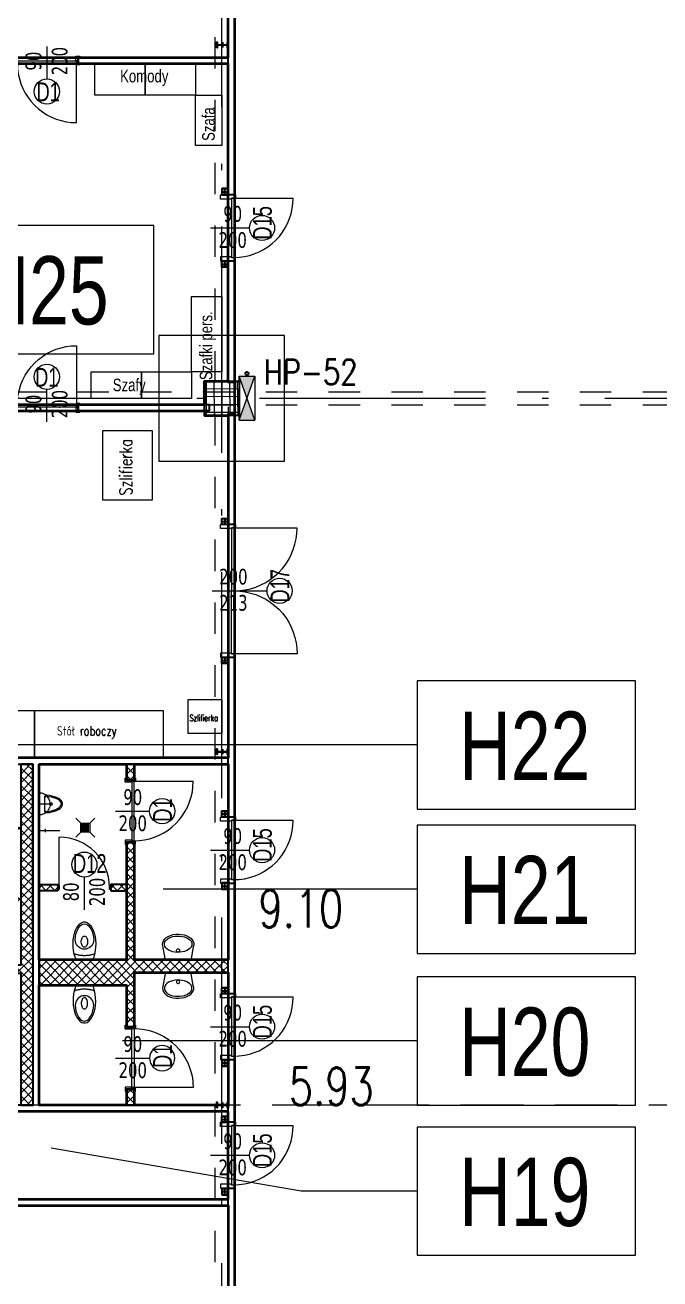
# Model space of a CAD drawing. Extents: x 6529560 to 6558080, y 5579316 to 5588131.
# Drawn here: x 6543526.15 to 6543536.26, y 5579549.2 to 5579569.16 of the extents above; entities that cross this region are included whole.
import ezdxf

# ---------------------------------------------------------------- set-up
doc = ezdxf.new("R2010")
doc.units = 0
doc.header["$MEASUREMENT"] = 0
for name, pattern in [('0.5_0.5', [1, 0.5, -0.5]), ('1$0$0$5', [1.5, 1, -0.5]), ('ACAD_ISO10W100', [18, 12, -3, 0, -3]), ('CENTER', [50.8, 31.75, -6.35, 6.35, -6.35]), ('GR_SOLID', [0])]:
    doc.linetypes.add(name, pattern=pattern)
doc.layers.get('0').update_dxf_attribs({"color": 2, "linetype": 'CONTINUOUS', "lineweight": 5})
doc.layers.get('Defpoints').update_dxf_attribs({"linetype": 'CONTINUOUS'})
doc.layers.add('1', color=2, linetype='CONTINUOUS')
doc.layers.add('4', color=6, linetype='CENTER')
for name, color, linetype, lineweight in [('3', 4, 'CONTINUOUS', 13), ('_AS_hydrantowa_opis', 7, 'CONTINUOUS', 25), ('_AS_hydrantowa_szafki', 240, 'CONTINUOUS', 25), ('_AS_WH_hydrant', 1, 'CONTINUOUS', 15), ('arch_drzwi i okna', 4, 'CONTINUOUS', 15), ('arch_drzwi i okna_znaczniki', 130, 'CONTINUOUS', 9), ('arch_fundamenty na rzucie', 3, 'CONTINUOUS', 15), ('arch_meble', 5, 'GR_SOLID', 13), ('arch_opisy', 20, 'CONTINUOUS', 13), ('arch_osie', 181, 'CONTINUOUS', 5), ('arch_powierzchnia', 6, 'CONTINUOUS', 35), ('arch_sciany murowane wewnetrzne', 20, 'CONTINUOUS', 25), ('arch_sciany wewnetrzne gk', 70, 'CONTINUOUS', 25), ('arch_sciany wewntrzne gk wypelnienie', 70, 'CONTINUOUS', 13), ('arch_slupy wypelnienie', 9, 'CONTINUOUS', 13), ('arch_słupy', 8, 'CONTINUOUS', 25), ('arch_urządzenia sanitarne', 4, 'GR_SOLID', 13), ('arch_zadaszenie kratownica', 94, 'CONTINUOUS', 15), ('arch_zadaszenie krawedzie', 12, 'CONTINUOUS', 18), ('AUSSENMASSE_N3', 7, 'GR_SOLID', 18)]:
    doc.layers.add(name, color=color, linetype=linetype, lineweight=lineweight)
doc.styles.add('KA_opisy_pionów', font='romans.shx', dxfattribs={"width": 0.8})
doc.styles.get("Standard").update_dxf_attribs({"font": 'arial.ttf', "width": 0.75})
doc.styles.add('styl1', font='romans.shx', dxfattribs={"width": 0.75})
doc.styles.add('TABELKA', font='tahoma.ttf', dxfattribs={"width": 0.8})
doc.linetypes.add('ZIGZAG', pattern='A,0.0001,-0.2,[131,ltypeshp.shx,S=0.2,R=0,X=-0.2,Y=0],-0.4,[131,ltypeshp.shx,S=0.2,R=180,X=0.2,Y=0],-0.2', length=0.8001)

# ---------------------------------------------------------------- blocks, each defined once
blk = doc.blocks.new('A$C39AD6758')
at = {"layer": 'arch_urządzenia sanitarne'}
for points in [[(0, 0.052), (0.044, 0.033), (0.093, 0.018), (0.147, 0.008), (0.203, 0.001), (0.261, 0), (0.318, 0.003), (0.373, 0.011), (0.425, 0.023), (0.473, 0.04), (0.514, 0.06), (0.549, 0.083), (0.576, 0.109), (0.594, 0.137), (0.604, 0.165), (0.604, 0.194), (0.594, 0.223), (0.576, 0.251), (0.549, 0.277), (0.514, 0.3), (0.473, 0.32), (0.425, 0.336), (0.373, 0.349), (0.318, 0.357), (0.261, 0.36), (0.203, 0.358), (0.147, 0.352), (0.093, 0.341), (0.044, 0.327), (0, 0.308), (0, 0.052)], [(0.094, 0.341), (0.09, 0.33), (0.087, 0.319), (0.084, 0.308), (0.081, 0.298), (0.078, 0.287), (0.076, 0.275), (0.074, 0.264), (0.072, 0.253), (0.071, 0.242), (0.07, 0.231), (0.068, 0.219), (0.068, 0.208), (0.067, 0.197), (0.067, 0.186), (0.067, 0.174), (0.067, 0.163), (0.068, 0.152), (0.068, 0.14), (0.07, 0.129), (0.071, 0.118), (0.072, 0.107), (0.074, 0.096), (0.076, 0.084), (0.078, 0.073), (0.081, 0.062), (0.084, 0.051), (0.087, 0.04), (0.09, 0.03), (0.094, 0.019)], [(0.319, 0.327), (0.293, 0.325), (0.268, 0.319), (0.245, 0.308), (0.224, 0.293), (0.206, 0.275), (0.191, 0.254), (0.18, 0.23), (0.173, 0.206), (0.171, 0.18), (0.173, 0.154), (0.18, 0.129), (0.191, 0.106), (0.206, 0.085), (0.224, 0.067), (0.245, 0.052), (0.268, 0.041), (0.293, 0.035), (0.319, 0.032), (0.319, 0.032), (0.365, 0.035), (0.41, 0.045), (0.451, 0.058), (0.487, 0.074), (0.517, 0.092), (0.542, 0.112), (0.56, 0.134), (0.571, 0.157), (0.575, 0.18), (0.571, 0.203), (0.56, 0.226), (0.542, 0.248), (0.517, 0.268), (0.487, 0.286), (0.451, 0.302), (0.41, 0.315), (0.365, 0.325), (0.319, 0.327)], [(0.2, 0.18), (0.202, 0.17), (0.208, 0.16), (0.217, 0.151), (0.23, 0.143), (0.245, 0.137), (0.262, 0.132), (0.28, 0.13), (0.299, 0.13), (0.318, 0.132), (0.335, 0.137), (0.35, 0.143), (0.363, 0.151), (0.372, 0.16), (0.378, 0.17), (0.38, 0.18), (0.378, 0.19), (0.372, 0.2), (0.363, 0.209), (0.35, 0.217), (0.335, 0.223), (0.318, 0.227), (0.299, 0.23), (0.28, 0.23), (0.262, 0.227), (0.245, 0.223), (0.23, 0.217), (0.217, 0.209), (0.208, 0.2), (0.202, 0.19), (0.2, 0.18)]]:
    blk.add_lwpolyline(points, dxfattribs=at)
blk = doc.blocks.new('A$C7F3D7EBB')
at = {"layer": 'arch_urządzenia sanitarne'}
for points in [[(0.41, 0.074), (0.41, 0.425), (0.409, 0.433), (0.405, 0.44), (0.4, 0.447), (0.394, 0.451), (0.386, 0.454), (0.16, 0.499), (0.131, 0.495), (0.104, 0.483), (0.078, 0.464), (0.055, 0.438), (0.035, 0.406), (0.019, 0.369), (0.008, 0.328), (0.001, 0.284), (0, 0.24), (0.004, 0.196), (0.012, 0.153), (0.026, 0.113), (0.043, 0.078), (0.064, 0.049), (0.089, 0.025), (0.115, 0.009), (0.143, 0.001), (0.172, 0), (0.2, 0.007), (0.386, 0.044), (0.394, 0.047), (0.4, 0.052), (0.405, 0.058), (0.409, 0.066), (0.41, 0.074)], [(0.16, 0.029), (0.183, 0.033), (0.206, 0.043), (0.227, 0.06), (0.245, 0.084), (0.262, 0.112), (0.274, 0.145), (0.284, 0.181), (0.289, 0.22), (0.29, 0.259), (0.287, 0.298), (0.279, 0.336), (0.268, 0.37), (0.254, 0.401), (0.236, 0.427), (0.216, 0.447), (0.194, 0.461), (0.172, 0.468), (0.148, 0.468), (0.125, 0.461), (0.103, 0.447), (0.083, 0.427), (0.066, 0.401), (0.051, 0.37), (0.04, 0.336), (0.033, 0.298), (0.03, 0.259), (0.031, 0.22), (0.036, 0.181), (0.045, 0.145), (0.058, 0.112), (0.074, 0.084), (0.093, 0.06), (0.114, 0.043), (0.137, 0.033), (0.16, 0.029)], [(0.26, 0.224), (0.27, 0.226), (0.278, 0.233), (0.284, 0.242), (0.285, 0.252), (0.282, 0.262), (0.275, 0.27), (0.265, 0.274), (0.255, 0.274), (0.245, 0.27), (0.238, 0.262), (0.235, 0.252), (0.236, 0.242), (0.241, 0.233), (0.25, 0.226), (0.26, 0.224)]]:
    blk.add_lwpolyline(points, dxfattribs=at)
blk = doc.blocks.new('A$C6A985AF1')
for p, q in [((0.937, 1.025, 0), (1.062, 1.025, 0)), ((0.937, 0.025, 0), (1.062, 0.025, 0))]:
    blk.add_line(p, q)
at = {"layer": 'arch_drzwi i okna', "extrusion": (0, 0, -1)}
for points in [[(-0.937, 1.05), (-0.919, 1.05), (-0.919, 1), (-0.981, 1), (-0.981, 0.985), (-1.082, 0.985), (-1.082, 1.05), (-1.062, 1.05)], [(-0.94, 0.995), (-0.858, 0.991), (-0.777, 0.981), (-0.697, 0.963), (-0.619, 0.938), (-0.543, 0.907), (-0.47, 0.869), (-0.401, 0.825), (-0.336, 0.775), (-0.275, 0.72), (-0.22, 0.659), (-0.17, 0.594), (-0.126, 0.525), (-0.088, 0.452), (-0.057, 0.376), (-0.032, 0.298), (-0.014, 0.218), (-0.004, 0.137), (0, 0.055), (-0.98, 0.055), (-0.98, 0.995), (-0.94, 0.995), (-0.94, 0.055)]]:
    blk.add_lwpolyline(points, dxfattribs=at)
at = {"layer": 'arch_drzwi i okna'}
blk.add_lwpolyline([(0.937, 0), (0.919, 0), (0.919, 0.05), (0.981, 0.05), (0.981, 0.065), (1.082, 0.065), (1.082, 0), (1.062, 0)], dxfattribs=at)
at = {"layer": 'arch_drzwi i okna_znaczniki'}
blk.add_line((1.238, 0.525, 0), (0.695, 0.525, 0), dxfattribs=at)
blk.add_circle((0.495, 0.525, 0), 0.2, dxfattribs=at)
blk = doc.blocks.new('zlaczka')
at = {"layer": 'arch_urządzenia sanitarne'}
for p, q in [((3169.354, -1171.701), (3169.455, -1171.701)), ((3169.455, -1171.726), (3169.455, -1171.675))]:
    blk.add_line(p, q, dxfattribs=at)
at = {"layer": 'arch_urządzenia sanitarne', "linetype": 'ZIGZAG', "ltscale": 0.2}
blk.add_line((3169.455, -1171.701), (3169.682, -1171.701), dxfattribs=at)
blk = doc.blocks.new('A$C74C7710B')
at = {"layer": 'arch_urządzenia sanitarne'}
for points in [[(0.28, 0.086), (0.288, 0.087), (0.296, 0.091), (0.302, 0.096), (0.307, 0.103), (0.31, 0.11), (0.31, 0.118), (0.306, 0.162), (0.298, 0.204), (0.288, 0.243), (0.275, 0.278), (0.259, 0.308), (0.242, 0.334), (0.223, 0.353), (0.203, 0.366), (0.182, 0.373), (0.161, 0.373), (0.141, 0.366), (0.121, 0.353), (0.102, 0.334), (0.085, 0.308), (0.069, 0.278), (0.056, 0.243), (0.046, 0.204), (0.038, 0.162), (0.033, 0.118), (0.034, 0.11), (0.037, 0.103), (0.041, 0.096), (0.048, 0.091), (0.055, 0.087), (0.063, 0.086), (0.28, 0.086)], [(0.26, 0.086), (0.269, 0.087), (0.276, 0.091), (0.282, 0.096), (0.287, 0.103), (0.29, 0.11), (0.29, 0.118), (0.286, 0.159), (0.28, 0.197), (0.271, 0.233), (0.259, 0.266), (0.246, 0.294), (0.231, 0.317), (0.215, 0.335), (0.198, 0.347), (0.181, 0.353), (0.163, 0.353), (0.145, 0.347), (0.128, 0.335), (0.112, 0.317), (0.097, 0.294), (0.084, 0.266), (0.073, 0.233), (0.064, 0.197), (0.057, 0.159), (0.053, 0.118), (0.054, 0.11), (0.057, 0.103), (0.061, 0.096), (0.068, 0.091), (0.075, 0.087), (0.083, 0.086)], [(0.157, 0.195), (0.158, 0.189), (0.162, 0.184), (0.167, 0.181), (0.173, 0.18), (0.179, 0.182), (0.184, 0.186), (0.187, 0.192), (0.187, 0.198), (0.184, 0.204), (0.179, 0.208), (0.173, 0.21), (0.167, 0.209), (0.162, 0.206), (0.158, 0.201), (0.157, 0.195)], [(0.172, 0.154), (0.171, 0.157), (0.17, 0.161), (0.169, 0.164), (0.166, 0.167), (0.164, 0.17), (0.16, 0.172), (0.157, 0.173), (0.153, 0.174), (0.149, 0.174), (0.126, 0.169), (0.103, 0.161), (0.082, 0.15), (0.062, 0.136), (0.045, 0.12), (0.029, 0.102), (0.017, 0.081), (0.007, 0.059), (0.001, 0.036), (0, 0.03), (0.001, 0.024), (0.002, 0.019), (0.005, 0.014), (0.009, 0.009), (0.013, 0.005), (0.018, 0.002), (0.024, 0.001), (0.03, 0), (0.172, 0), (0.172, 0.154)]]:
    blk.add_lwpolyline(points, dxfattribs=at)
at = {"layer": 'arch_urządzenia sanitarne', "extrusion": (0, 0, -1)}
blk.add_lwpolyline([(-0.172, 0.154), (-0.172, 0.157), (-0.173, 0.161), (-0.175, 0.164), (-0.177, 0.167), (-0.18, 0.17), (-0.183, 0.172), (-0.187, 0.173), (-0.191, 0.174), (-0.194, 0.174), (-0.218, 0.169), (-0.241, 0.161), (-0.262, 0.15), (-0.282, 0.136), (-0.299, 0.12), (-0.314, 0.102), (-0.327, 0.081), (-0.337, 0.059), (-0.343, 0.036), (-0.344, 0.03), (-0.343, 0.024), (-0.342, 0.019), (-0.339, 0.014), (-0.335, 0.009), (-0.33, 0.005), (-0.325, 0.002), (-0.32, 0.001), (-0.314, 0), (-0.172, 0), (-0.172, 0.154)], dxfattribs=at)
blk = doc.blocks.new('A$C386C7B5C')
at = {"layer": 'arch_urządzenia sanitarne'}
for p, q in [((0.083, 0.223), (0, 0.306)), ((0.099, 0.205), (0.207, 0.205)), ((0.223, 0.223), (0.306, 0.306)), ((0.083, 0.083), (0, 0)), ((0.099, 0.187), (0.207, 0.187)), ((0.099, 0.17), (0.207, 0.17)), ((0.099, 0.153), (0.207, 0.153)), ((0.099, 0.136), (0.207, 0.136)), ((0.099, 0.119), (0.207, 0.119)), ((0.099, 0.101), (0.207, 0.101)), ((0.223, 0.083), (0.306, 0))]:
    blk.add_line(p, q, dxfattribs=at)
blk.add_lwpolyline([(0.083, 0.223), (0.223, 0.223), (0.223, 0.083), (0.083, 0.083), (0.083, 0.223)], dxfattribs=at)
blk = doc.blocks.new('A$C07767254')
at = {"elevation": 13.88}
for points in [[(0.02, 0.765), (0, 0.765), (0, 0.835), (0.02, 0.835)], [(0.84, 0.765), (0.82, 0.765), (0.82, 0.835), (0.84, 0.835)]]:
    blk.add_lwpolyline(points, close=True, dxfattribs=at)
blk.add_lwpolyline([(0.82, 0.8), (0.82, 0)], dxfattribs=at)
blk.add_arc((0.82, 0.8, 13.88), 0.8, 180, 270)
blk = doc.blocks.new('srl')
at = {"layer": '1'}
for points in [[(26147, -86296), (26147, -86212, -0.414214), (26155, -86204), (26239, -86204, -0.414214), (26247, -86212), (26247, -86296, -0.414214), (26239, -86304), (26155, -86304, -0.414214)], [(26151, -86296), (26151, -86212, -0.414214), (26155, -86208), (26239, -86208, -0.414214), (26243, -86212), (26243, -86296, -0.414214), (26239, -86300), (26155, -86300, -0.414214)]]:
    blk.add_lwpolyline(points, format="xyb", close=True, dxfattribs=at)
at = {"layer": '4'}
for p, q in [((26197, -86200), (26197, -86308)), ((26143, -86254), (26251, -86254))]:
    blk.add_line(p, q, dxfattribs=at)
blk = doc.blocks.new('A$C6D4A2805')
at = {"layer": '_AS_WH_hydrant'}
h = blk.add_hatch(color=1, dxfattribs=at)
h.dxf.hatch_style = 1
h.paths.add_polyline_path([(350, -125), (700, 0), (700, -250)])
h.paths.add_polyline_path([(0, 0), (350, -125), (0, -250)])
at = {"layer": '_AS_hydrantowa_szafki'}
blk.add_circle((743, -125), 26, dxfattribs=at)
at = {"layer": '_AS_WH_hydrant'}
for p, q in [((0, -250), (700, 0)), ((0, 0), (700, 0)), ((0, 0), (700, -250)), ((0, 0), (0, -250)), ((700, 0), (700, -250)), ((700, -250), (0, -250))]:
    blk.add_line(p, q, dxfattribs=at)

msp = doc.modelspace()

# ---------------------------------------------------------------- hatches: boundary and pattern name
at = {"layer": 'arch_sciany wewntrzne gk wypelnienie'}
h = msp.add_hatch(dxfattribs=at)
h.set_pattern_fill('ANSI37', color=256, scale=0.8, angle=90)
h.set_pattern_definition([(135, (0, 0), (-0.0707106781187, -0.0707106781187), []), (225, (0, 0), (0.0707106781187, -0.0707106781187), [])])
h.paths.add_polyline_path([(6543524.8815, 5579557.3952), (6543524.8815, 5579557.3152), (6543524.9815, 5579557.3152), (6543524.9815, 5579557.3952)], flags=17)
h.paths.add_polyline_path([(6543524.9815, 5579556.4752), (6543524.8815, 5579556.4752), (6543524.8815, 5579556.2152), (6543524.9815, 5579556.2152), (6543524.9815, 5579556.2952), (6543526.0815, 5579556.2952), (6543526.0815, 5579556.3952), (6543524.9815, 5579556.3952)], flags=17)
h.paths.add_polyline_path([(6543524.9815, 5579555.3752), (6543524.8815, 5579555.3752), (6543524.8815, 5579555.1152), (6543524.9815, 5579555.1152), (6543524.9815, 5579555.1952), (6543526.0815, 5579555.1952), (6543526.0815, 5579555.2952), (6543524.9815, 5579555.2952)], flags=17)
h.paths.add_polyline_path([(6543526.275, 5579557.3952), (6543526.0815, 5579557.3952), (6543526.0816, 5579554.1952), (6543523.872, 5579554.1952), (6543523.872, 5579554.0702), (6543526.0816, 5579554.0702), (6543526.0816, 5579551.9695), (6543526.2815, 5579551.9695)])
h.paths.add_polyline_path([(6543524.8815, 5579554.2752), (6543524.8815, 5579554.1952), (6543524.9815, 5579554.1952), (6543524.9815, 5579554.2752)], flags=17)
h.paths.add_polyline_path([(6543527.8909, 5579556.1481), (6543527.7659, 5579556.1481), (6543527.7659, 5579554.2808), (6543526.3753, 5579554.2808), (6543526.3753, 5579553.8808), (6543527.7659, 5579553.8808), (6543527.7659, 5579553.2173), (6543527.8909, 5579553.2173), (6543527.8909, 5579554.0808), (6543529.3814, 5579554.0808), (6543529.3814, 5579554.2808), (6543527.8909, 5579554.2808)])
h.paths.add_polyline_path([(6543526.6743, 5579555.3808), (6543526.3753, 5579555.3808), (6543526.3753, 5579555.4808), (6543526.6743, 5579555.4808)])
h.paths.add_polyline_path([(6543527.5143, 5579555.3808), (6543527.7659, 5579555.3808), (6543527.7659, 5579555.4808), (6543527.5143, 5579555.4808)], flags=17)
h.paths.add_polyline_path([(6543527.7659, 5579551.9695), (6543527.8909, 5579551.9695), (6543527.8909, 5579552.2173), (6543527.7659, 5579552.2173)])
h.paths.add_polyline_path([(6543527.7659, 5579557.1481), (6543527.8909, 5579557.1481), (6543527.8909, 5579557.3952), (6543527.7659, 5579557.3952)])
h.paths.add_polyline_path([(6543522.4822, 5579554.0702), (6543522.872, 5579554.0702), (6543522.872, 5579554.1952), (6543522.4822, 5579554.1952)])
at = {"layer": 'arch_slupy wypelnienie'}
h = msp.add_hatch(dxfattribs=at)
h.set_pattern_fill('ANSI37', color=256, angle=225)
h.set_pattern_definition([(270, (-171.46233, 0), (0.125, 0), []), (0, (-171.46233, 0), (0, 0.125), [])])
h.paths.add_polyline_path([(6543529.0065, 5579563.4952), (6543529.5565, 5579563.4951), (6543529.5564, 5579562.9451), (6543529.0064, 5579562.9452)])

# ---------------------------------------------------------------- linework, layer by layer
at = {"layer": '1'}
for points in [[(6543529.2014, 5579568.7997), (6543529.2014, 5579568.8907), (6543529.2094, 5579568.8907), (6543529.2094, 5579568.8568, 0.4142136), (6543529.2184, 5579568.8478), (6543529.3644, 5579568.8478, 0.4142136), (6543529.3734, 5579568.8568), (6543529.3734, 5579568.8907), (6543529.3814, 5579568.8907), (6543529.3814, 5579568.7997), (6543529.3734, 5579568.7997), (6543529.3734, 5579568.8335, 0.4142136), (6543529.3644, 5579568.8425), (6543529.2184, 5579568.8425, 0.4142136), (6543529.2094, 5579568.8335), (6543529.2094, 5579568.7997)], [(6543529.2014, 5579557.5497), (6543529.2014, 5579557.6407), (6543529.2094, 5579557.6407), (6543529.2094, 5579557.6068, 0.4142136), (6543529.2184, 5579557.5978), (6543529.3644, 5579557.5978, 0.4142136), (6543529.3734, 5579557.6068), (6543529.3734, 5579557.6407), (6543529.3814, 5579557.6407), (6543529.3814, 5579557.5497), (6543529.3734, 5579557.5497), (6543529.3734, 5579557.5835, 0.4142136), (6543529.3644, 5579557.5925), (6543529.2184, 5579557.5925, 0.4142136), (6543529.2094, 5579557.5835), (6543529.2094, 5579557.5497)], [(6543529.2014, 5579551.9247), (6543529.2014, 5579552.0157), (6543529.2094, 5579552.0157), (6543529.2094, 5579551.9818, 0.4142136), (6543529.2184, 5579551.9728), (6543529.3644, 5579551.9728, 0.4142136), (6543529.3734, 5579551.9818), (6543529.3734, 5579552.0157), (6543529.3814, 5579552.0157), (6543529.3814, 5579551.9247), (6543529.3734, 5579551.9247), (6543529.3734, 5579551.9585, 0.4142136), (6543529.3644, 5579551.9675), (6543529.2184, 5579551.9675, 0.4142136), (6543529.2094, 5579551.9585), (6543529.2094, 5579551.9247)]]:
    msp.add_lwpolyline(points, format="xyb", close=True, dxfattribs=at)
at = {"layer": '4'}
for p, q in [((6543529.1864, 5579568.8452), (6543529.3964, 5579568.8452)), ((6543529.1864, 5579557.5952), (6543529.3964, 5579557.5952)), ((6543529.1864, 5579551.9702), (6543529.3964, 5579551.9702))]:
    msp.add_line(p, q, dxfattribs=at)
at = {"layer": '4', "ltscale": 0.5}
for p, q in [((6543529.2914, 5579568.8875), (6543529.2914, 5579568.8029)), ((6543529.2914, 5579557.6375), (6543529.2914, 5579557.5529)), ((6543529.2914, 5579552.0125), (6543529.2914, 5579551.9279))]:
    msp.add_line(p, q, dxfattribs=at)
at = {"layer": 'arch_drzwi i okna', "extrusion": (0, 0, -1)}
for points in [[(-6543526.0276, 5579568.5487), (-6543526.0312, 5579568.4668), (-6543526.0419, 5579568.3855), (-6543526.0596, 5579568.3054), (-6543526.0843, 5579568.2272), (-6543526.1157, 5579568.1515), (-6543526.1535, 5579568.0787), (-6543526.1976, 5579568.0096), (-6543526.2475, 5579567.9445), (-6543526.3029, 5579567.884), (-6543526.3634, 5579567.8286), (-6543526.4284, 5579567.7787), (-6543526.4976, 5579567.7347), (-6543526.5703, 5579567.6968), (-6543526.6461, 5579567.6654), (-6543526.7243, 5579567.6408), (-6543526.8044, 5579567.623), (-6543526.8857, 5579567.6123), (-6543526.9676, 5579567.6087), (-6543526.9676, 5579568.5887), (-6543526.0276, 5579568.5887), (-6543526.0276, 5579568.5487), (-6543526.9676, 5579568.5487)], [(-6543529.478, 5579565.4617), (-6543529.5599, 5579565.4653), (-6543529.6412, 5579565.476), (-6543529.7213, 5579565.4938), (-6543529.7995, 5579565.5184), (-6543529.8752, 5579565.5498), (-6543529.948, 5579565.5877), (-6543530.0171, 5579565.6317), (-6543530.0822, 5579565.6817), (-6543530.1427, 5579565.7371), (-6543530.1981, 5579565.7975), (-6543530.248, 5579565.8626), (-6543530.292, 5579565.9317), (-6543530.3299, 5579566.0045), (-6543530.3613, 5579566.0802), (-6543530.386, 5579566.1584), (-6543530.4037, 5579566.2385), (-6543530.4144, 5579566.3198), (-6543530.418, 5579566.4017), (-6543529.438, 5579566.4017), (-6543529.438, 5579565.4617), (-6543529.478, 5579565.4617), (-6543529.478, 5579566.4017)], [(-6543529.4815, 5579565.4067), (-6543529.4995, 5579565.4067), (-6543529.4995, 5579565.4567), (-6543529.437, 5579565.4567), (-6543529.437, 5579565.4717), (-6543529.2615, 5579565.4717), (-6543529.2615, 5579565.4067), (-6543529.2815, 5579565.4067)], [(-6543526.0276, 5579563.1167), (-6543526.0312, 5579563.1986), (-6543526.0419, 5579563.2799), (-6543526.0596, 5579563.36), (-6543526.0843, 5579563.4382), (-6543526.1157, 5579563.5139), (-6543526.1535, 5579563.5867), (-6543526.1976, 5579563.6558), (-6543526.2475, 5579563.7209), (-6543526.3029, 5579563.7813), (-6543526.3634, 5579563.8368), (-6543526.4284, 5579563.8867), (-6543526.4976, 5579563.9307), (-6543526.5703, 5579563.9686), (-6543526.6461, 5579564), (-6543526.7243, 5579564.0246), (-6543526.8044, 5579564.0424), (-6543526.8857, 5579564.0531), (-6543526.9676, 5579564.0567), (-6543526.9676, 5579563.0767), (-6543526.0276, 5579563.0767), (-6543526.0276, 5579563.1167), (-6543526.9676, 5579563.1167)], [(-6543529.4805, 5579560.1549), (-6543529.5677, 5579560.1587), (-6543529.6542, 5579560.17), (-6543529.7394, 5579560.1889), (-6543529.8226, 5579560.2152), (-6543529.9032, 5579560.2485), (-6543529.9805, 5579560.2888), (-6543530.0541, 5579560.3357), (-6543530.1233, 5579560.3888), (-6543530.1876, 5579560.4477), (-6543530.2466, 5579560.5121), (-6543530.2997, 5579560.5813), (-6543530.3466, 5579560.6549), (-6543530.3868, 5579560.7322), (-6543530.4202, 5579560.8128), (-6543530.4465, 5579560.896), (-6543530.4653, 5579560.9812), (-6543530.4767, 5579561.0677), (-6543530.4805, 5579561.1549), (-6543529.438, 5579561.1549), (-6543529.438, 5579560.1549), (-6543529.4805, 5579560.1549), (-6543529.4805, 5579561.1549)], [(-6543529.4805, 5579560.1549), (-6543529.5677, 5579560.1511), (-6543529.6542, 5579560.1397), (-6543529.7394, 5579560.1208), (-6543529.8226, 5579560.0945), (-6543529.9032, 5579560.0612), (-6543529.9805, 5579560.0209), (-6543530.0541, 5579559.974), (-6543530.1233, 5579559.9209), (-6543530.1876, 5579559.862), (-6543530.2466, 5579559.7976), (-6543530.2997, 5579559.7284), (-6543530.3466, 5579559.6549), (-6543530.3868, 5579559.5775), (-6543530.4202, 5579559.4969), (-6543530.4465, 5579559.4137), (-6543530.4653, 5579559.3285), (-6543530.4767, 5579559.242), (-6543530.4805, 5579559.1549), (-6543529.438, 5579559.1549), (-6543529.438, 5579560.1549), (-6543529.4805, 5579560.1549), (-6543529.4805, 5579559.1549)], [(-6543529.4815, 5579559.0974), (-6543529.4995, 5579559.0974), (-6543529.4995, 5579559.1474), (-6543529.437, 5579559.1474), (-6543529.437, 5579559.1624), (-6543529.2615, 5579559.1624), (-6543529.2615, 5579559.0974), (-6543529.2815, 5579559.0974)], [(-6543529.478, 5579555.5583), (-6543529.5599, 5579555.5619), (-6543529.6412, 5579555.5726), (-6543529.7213, 5579555.5903), (-6543529.7995, 5579555.615), (-6543529.8752, 5579555.6463), (-6543529.948, 5579555.6842), (-6543530.0171, 5579555.7283), (-6543530.0822, 5579555.7782), (-6543530.1427, 5579555.8336), (-6543530.1981, 5579555.8941), (-6543530.248, 5579555.9591), (-6543530.292, 5579556.0283), (-6543530.3299, 5579556.101), (-6543530.3613, 5579556.1768), (-6543530.386, 5579556.255), (-6543530.4037, 5579556.335), (-6543530.4144, 5579556.4163), (-6543530.418, 5579556.4983), (-6543529.438, 5579556.4983), (-6543529.438, 5579555.5583), (-6543529.478, 5579555.5583), (-6543529.478, 5579556.4983)], [(-6543529.4815, 5579555.5033), (-6543529.4995, 5579555.5033), (-6543529.4995, 5579555.5533), (-6543529.437, 5579555.5533), (-6543529.437, 5579555.5683), (-6543529.2615, 5579555.5683), (-6543529.2615, 5579555.5033), (-6543529.2815, 5579555.5033)], [(-6543529.478, 5579552.7478), (-6543529.5599, 5579552.7513), (-6543529.6412, 5579552.762), (-6543529.7213, 5579552.7798), (-6543529.7995, 5579552.8044), (-6543529.8752, 5579552.8358), (-6543529.948, 5579552.8737), (-6543530.0171, 5579552.9178), (-6543530.0822, 5579552.9677), (-6543530.1427, 5579553.0231), (-6543530.1981, 5579553.0835), (-6543530.248, 5579553.1486), (-6543530.292, 5579553.2178), (-6543530.3299, 5579553.2905), (-6543530.3613, 5579553.3663), (-6543530.386, 5579553.4445), (-6543530.4037, 5579553.5245), (-6543530.4144, 5579553.6058), (-6543530.418, 5579553.6878), (-6543529.438, 5579553.6878), (-6543529.438, 5579552.7478), (-6543529.478, 5579552.7478), (-6543529.478, 5579553.6878)], [(-6543529.4815, 5579552.6928), (-6543529.4995, 5579552.6928), (-6543529.4995, 5579552.7428), (-6543529.437, 5579552.7428), (-6543529.437, 5579552.7578), (-6543529.2615, 5579552.7578), (-6543529.2615, 5579552.6928), (-6543529.2815, 5579552.6928)], [(-6543529.478, 5579550.7002), (-6543529.5599, 5579550.7037), (-6543529.6412, 5579550.7145), (-6543529.7213, 5579550.7322), (-6543529.7995, 5579550.7569), (-6543529.8752, 5579550.7882), (-6543529.948, 5579550.8261), (-6543530.0171, 5579550.8702), (-6543530.0822, 5579550.9201), (-6543530.1427, 5579550.9755), (-6543530.1981, 5579551.036), (-6543530.248, 5579551.101), (-6543530.292, 5579551.1702), (-6543530.3299, 5579551.2429), (-6543530.3613, 5579551.3187), (-6543530.386, 5579551.3969), (-6543530.4037, 5579551.4769), (-6543530.4144, 5579551.5582), (-6543530.418, 5579551.6402), (-6543529.438, 5579551.6402), (-6543529.438, 5579550.7002), (-6543529.478, 5579550.7002), (-6543529.478, 5579551.6402)], [(-6543529.4815, 5579550.6452), (-6543529.4995, 5579550.6452), (-6543529.4995, 5579550.6952), (-6543529.437, 5579550.6952), (-6543529.437, 5579550.7102), (-6543529.2615, 5579550.7102), (-6543529.2615, 5579550.6452), (-6543529.2815, 5579550.6452)]]:
    msp.add_lwpolyline(points, dxfattribs=at)
at = {"layer": 'arch_drzwi i okna'}
for points in [[(6543527.0226, 5579568.5452), (6543527.0226, 5579568.5272), (6543526.9726, 5579568.5272), (6543526.9726, 5579568.5897), (6543526.9576, 5579568.5897), (6543526.9576, 5579568.6652), (6543527.0226, 5579568.6652), (6543527.0226, 5579568.6452)], [(6543529.4815, 5579566.4567), (6543529.4995, 5579566.4567), (6543529.4995, 5579566.4067), (6543529.437, 5579566.4067), (6543529.437, 5579566.3917), (6543529.2615, 5579566.3917), (6543529.2615, 5579566.4567), (6543529.2815, 5579566.4567)], [(6543527.0226, 5579563.1202), (6543527.0226, 5579563.1382), (6543526.9726, 5579563.1382), (6543526.9726, 5579563.0757), (6543526.9576, 5579563.0757), (6543526.9576, 5579563.0002), (6543527.0226, 5579563.0002), (6543527.0226, 5579563.0202)], [(6543529.4815, 5579561.2099), (6543529.4995, 5579561.2099), (6543529.4995, 5579561.1599), (6543529.437, 5579561.1599), (6543529.437, 5579561.1449), (6543529.2615, 5579561.1449), (6543529.2615, 5579561.2099), (6543529.2815, 5579561.2099)], [(6543529.4815, 5579556.5533), (6543529.4995, 5579556.5533), (6543529.4995, 5579556.5033), (6543529.437, 5579556.5033), (6543529.437, 5579556.4883), (6543529.2615, 5579556.4883), (6543529.2615, 5579556.5533), (6543529.2815, 5579556.5533)], [(6543529.4815, 5579553.7428), (6543529.4995, 5579553.7428), (6543529.4995, 5579553.6928), (6543529.437, 5579553.6928), (6543529.437, 5579553.6778), (6543529.2615, 5579553.6778), (6543529.2615, 5579553.7428), (6543529.2815, 5579553.7428)], [(6543529.4815, 5579551.6952), (6543529.4995, 5579551.6952), (6543529.4995, 5579551.6452), (6543529.437, 5579551.6452), (6543529.437, 5579551.6302), (6543529.2615, 5579551.6302), (6543529.2615, 5579551.6952), (6543529.2815, 5579551.6952)]]:
    msp.add_lwpolyline(points, dxfattribs=at)
at = {"layer": 'arch_drzwi i okna_znaczniki'}
for p, q in [((6543526.4976, 5579568.822), (6543526.4976, 5579568.3033)), ((6543529.1047, 5579565.9317), (6543529.7234, 5579565.9317)), ((6543526.4976, 5579562.8434), (6543526.4976, 5579563.3621)), ((6543529.1292, 5579560.1549), (6543530.0028, 5579560.1549)), ((6543529.1047, 5579556.0283), (6543529.7234, 5579556.0283)), ((6543527.0943, 5579555.0793), (6543527.0943, 5579555.598)), ((6543529.1047, 5579553.2178), (6543529.7234, 5579553.2178)), ((6543529.1047, 5579551.1702), (6543529.7234, 5579551.1702))]:
    msp.add_line(p, q, dxfattribs=at)
for centre in [(6543526.4976, 5579568.1033, 13.8427), (6543529.9234, 5579565.9317, 13.8427), (6543526.4976, 5579563.5621, 6.5181), (6543530.2028, 5579560.1549, 13.8427), (6543529.9234, 5579556.0283, 13.8427), (6543527.0943, 5579555.798, 0.0369), (6543529.9234, 5579553.2178, 13.8427), (6543529.9234, 5579551.1702, 13.8427)]:
    msp.add_circle(centre, 0.2, dxfattribs=at)
at = {"layer": 'arch_fundamenty na rzucie', "extrusion": (4.9484e-09, 8.02145e-10, 1)}
msp.add_lwpolyline([(6543530.2816, 5579564.2201), (6543528.2816, 5579564.2203), (6543528.2814, 5579562.2203), (6543530.2814, 5579562.2201)], close=True, dxfattribs=at)
at = {"layer": 'arch_meble'}
for points in [[(6543528.0633, 5579568.0452), (6543527.2633, 5579568.0452), (6543527.2633, 5579568.5452), (6543528.0633, 5579568.5452)], [(6543528.8633, 5579568.0452), (6543528.0633, 5579568.0452), (6543528.0633, 5579568.5452), (6543528.8633, 5579568.5452)]]:
    msp.add_lwpolyline(points, close=True, dxfattribs=at)
at = {"layer": 'arch_meble', "color": 4}
for points in [[(6543529.2833, 5579567.2452), (6543528.8633, 5579567.2452), (6543528.8633, 5579568.0452), (6543529.2833, 5579568.0452)], [(6543529.2822, 5579563.6391), (6543528.8022, 5579563.6391), (6543528.8022, 5579564.8391), (6543529.2822, 5579564.8391)], [(6543527.2022, 5579563.219), (6543527.2022, 5579563.639), (6543528.0022, 5579563.639), (6543528.0022, 5579563.219)], [(6543528.0022, 5579563.2191), (6543528.0022, 5579563.6391), (6543528.8022, 5579563.6391), (6543528.8022, 5579563.2191)]]:
    msp.add_lwpolyline(points, close=True, dxfattribs=at)
at = {"layer": 'arch_meble', "color": 5}
for points in [[(6543527.3813, 5579561.604), (6543528.1813, 5579561.604), (6543528.1813, 5579562.704), (6543527.3813, 5579562.704)], [(6543528.7401, 5579557.888), (6543529.2901, 5579557.888), (6543529.2901, 5579558.418), (6543528.7401, 5579558.418)], [(6543526.3017, 5579558.2452), (6543524.7017, 5579558.2452), (6543524.7017, 5579557.4952), (6543526.3017, 5579557.4952)], [(6543528.3517, 5579558.2452), (6543526.3017, 5579558.2452), (6543526.3017, 5579557.4952), (6543528.3517, 5579557.4952)]]:
    msp.add_lwpolyline(points, close=True, dxfattribs=at)
at = {"layer": 'arch_opisy'}
for points in [[(6543524.7245, 5579563.9296), (6543528.1989, 5579563.9296), (6543528.1989, 5579565.9702), (6543524.7245, 5579565.9702)], [(6543532.3932, 5579556.6812), (6543535.8676, 5579556.6812), (6543535.8676, 5579558.7218), (6543532.3932, 5579558.7218)], [(6543532.3932, 5579554.3846), (6543535.8676, 5579554.3846), (6543535.8676, 5579556.4252), (6543532.3932, 5579556.4252)], [(6543532.3932, 5579551.9696), (6543535.8676, 5579551.9696), (6543535.8676, 5579554.0102), (6543532.3932, 5579554.0102)], [(6543532.3932, 5579549.5789), (6543535.8676, 5579549.5789), (6543535.8676, 5579551.6195), (6543532.3932, 5579551.6195)]]:
    msp.add_lwpolyline(points, close=True, dxfattribs=at)
for points in [[(6543532.3932, 5579557.7015), (6543525.9796, 5579557.7015), (6543523.8631, 5579555.6383)], [(6543532.3932, 5579555.4049), (6543528.3511, 5579555.4049)], [(6543532.3932, 5579552.9899), (6543527.7025, 5579552.9899)], [(6543532.3932, 5579550.5992), (6543530.5443, 5579550.5992), (6543526.5634, 5579551.2834)]]:
    msp.add_lwpolyline(points, dxfattribs=at)
at = {"layer": 'arch_osie', "linetype": 'ACAD_ISO10W100', "ltscale": 0.3, "extrusion": (-4.94832e-09, -8.0265e-10, 1)}
for points in [[(6543529.2822, 5579501.8539), (6543529.2822, 5579613.5652)], [(6543507.8822, 5579563.2202), (6543634.6822, 5579563.2202)]]:
    msp.add_lwpolyline(points, dxfattribs=at)
at = {"layer": 'arch_powierzchnia'}
for points in [[(6543576.8573, 5579608.5202), (6543529.4823, 5579608.5202), (6543529.4823, 5579540.5194), (6543516.9822, 5579540.5202), (6543516.9821, 5579535.2952), (6543529.4815, 5579535.2952), (6543529.4921, 5579518.1502), (6543576.8573, 5579518.1502)], [(6543517.0522, 5579569.0452), (6543517.5822, 5579569.0452), (6543517.5823, 5579568.6452), (6543529.3814, 5579568.6456), (6543529.3814, 5579574.1702), (6543517.0522, 5579574.1702)], [(6543517.0522, 5579563.4202), (6543517.5822, 5579563.4202), (6543517.5823, 5579563.1202), (6543529.0064, 5579563.1202), (6543529.0065, 5579563.4952), (6543529.3816, 5579563.4952), (6543529.3814, 5579568.5452), (6543517.0522, 5579568.5452)], [(6543517.0522, 5579563.0202), (6543529.0064, 5579563.0202), (6543529.0064, 5579562.9452), (6543529.3812, 5579562.9451), (6543529.3814, 5579557.4952), (6543517.5823, 5579557.4952), (6543517.5822, 5579557.7952), (6543517.0522, 5579557.7952)], [(6543526.3753, 5579557.3952), (6543527.7659, 5579557.3952), (6543527.7659, 5579557.1481), (6543527.8909, 5579557.1481), (6543527.8909, 5579557.3952), (6543529.3814, 5579557.3952), (6543529.3814, 5579554.2808), (6543527.8909, 5579554.2808), (6543527.8909, 5579556.1481), (6543527.7659, 5579556.1481), (6543527.7659, 5579554.2808), (6543526.3753, 5579554.2808)], [(6543526.3753, 5579553.8808), (6543527.7659, 5579553.8808), (6543527.7659, 5579553.2173), (6543527.8909, 5579553.2173), (6543527.8909, 5579554.0808), (6543529.3813, 5579554.0809), (6543529.3816, 5579551.9702), (6543527.8909, 5579551.9702), (6543527.8909, 5579552.2173), (6543527.7659, 5579552.2173), (6543527.7659, 5579551.9702), (6543526.3753, 5579551.9702)], [(6543529.3814, 5579551.8702), (6543522.4822, 5579551.8702), (6543522.4822, 5579550.4702), (6543529.3814, 5579550.4702)], [(6543522.4822, 5579550.3702), (6543529.382, 5579550.3702), (6543529.382, 5579540.9951), (6543529.0064, 5579540.9952), (6543529.0065, 5579540.6176), (6543522.4823, 5579540.6222)]]:
    msp.add_lwpolyline(points, close=True, dxfattribs=at)
at = {"layer": 'arch_sciany murowane wewnetrzne'}
for p, q in [((6543526.9976, 5579568.5452), (6543526.9976, 5579568.6452)), ((6543526.9976, 5579563.1202), (6543526.9976, 5579563.0202))]:
    msp.add_line(p, q, dxfattribs=at)
at = {"layer": 'arch_sciany wewnetrzne gk'}
for points in [[(6543529.3814, 5579570.4282), (6543529.4814, 5579570.4279), (6543529.4814, 5579566.4567), (6543529.3814, 5579566.4567)], [(6543529.2815, 5579568.5452), (6543529.3814, 5579568.5452), (6543529.3814, 5579568.6452), (6543529.2815, 5579568.6452), (6543529.2815, 5579568.6452), (6543526.9976, 5579568.6452), (6543526.9976, 5579568.5452), (6543529.2815, 5579568.5452)], [(6543529.3815, 5579565.4071), (6543529.4815, 5579565.4067), (6543529.4816, 5579563.4701), (6543529.3816, 5579563.4701)], [(6543526.9976, 5579563.1202), (6543529.0814, 5579563.1202), (6543529.0814, 5579563.0202), (6543526.9976, 5579563.0202)], [(6543529.3812, 5579562.9705), (6543529.4812, 5579562.9701), (6543529.4813, 5579561.2099), (6543529.3813, 5579561.2099)], [(6543529.3812, 5579559.0977), (6543529.4812, 5579559.0974), (6543529.4813, 5579556.5533), (6543529.3813, 5579556.5533)], [(6543526.275, 5579557.3952), (6543526.0815, 5579557.3952), (6543526.0816, 5579554.1952), (6543523.872, 5579554.1952), (6543523.872, 5579554.0702), (6543526.0816, 5579554.0702), (6543526.0816, 5579551.9695), (6543526.2815, 5579551.9695)], [(6543527.7659, 5579557.1481), (6543527.8909, 5579557.1481), (6543527.8909, 5579557.3952), (6543527.7659, 5579557.3952)], [(6543527.8909, 5579556.1481), (6543527.7659, 5579556.1481), (6543527.7659, 5579554.2808), (6543526.3753, 5579554.2808), (6543526.3753, 5579553.8808), (6543527.7659, 5579553.8808), (6543527.7659, 5579553.2173), (6543527.8909, 5579553.2173), (6543527.8909, 5579554.0808), (6543529.3814, 5579554.0808), (6543529.3814, 5579554.2808), (6543527.8909, 5579554.2808)], [(6543526.6743, 5579555.3808), (6543526.3753, 5579555.3808), (6543526.3753, 5579555.4808), (6543526.6743, 5579555.4808)], [(6543527.5143, 5579555.3808), (6543527.7659, 5579555.3808), (6543527.7659, 5579555.4808), (6543527.5143, 5579555.4808)], [(6543529.3812, 5579555.5037), (6543529.4812, 5579555.5033), (6543529.4813, 5579553.7428), (6543529.3813, 5579553.7428)], [(6543529.3815, 5579552.6931), (6543529.4815, 5579552.6928), (6543529.4816, 5579551.6952), (6543529.3816, 5579551.6952)], [(6543527.7659, 5579551.9695), (6543527.8909, 5579551.9695), (6543527.8909, 5579552.2173), (6543527.7659, 5579552.2173)], [(6543529.3815, 5579550.6454), (6543529.4815, 5579550.645), (6543529.4816, 5579544.878), (6543529.3816, 5579544.878)], [(6543529.2815, 5579550.3702), (6543529.3814, 5579550.3702), (6543529.3814, 5579550.4702), (6543529.2815, 5579550.4702), (6543529.2815, 5579550.4702), (6543523.7658, 5579550.4702), (6543523.7658, 5579550.3702), (6543529.2815, 5579550.3702)]]:
    msp.add_lwpolyline(points, close=True, dxfattribs=at)
for points in [[(6543523.7658, 5579551.8702), (6543529.2815, 5579551.8702), (6543529.2814, 5579551.8702), (6543529.3814, 5579551.8702), (6543529.3815, 5579551.9702), (6543529.2815, 5579551.9702), (6543529.2815, 5579551.9702), (6543526.3753, 5579551.9702), (6543526.3753, 5579557.3952), (6543529.2815, 5579557.3952), (6543529.2815, 5579557.3952), (6543529.3815, 5579557.3952), (6543529.3814, 5579557.4952), (6543529.2814, 5579557.4952), (6543529.2815, 5579557.4952), (6543517.5822, 5579557.4952)], [(6543522.4822, 5579557.3952), (6543526.2753, 5579557.3952), (6543526.2753, 5579551.9702), (6543523.7658, 5579551.9695)]]:
    msp.add_lwpolyline(points, dxfattribs=at)
at = {"layer": 'arch_słupy', "extrusion": (4.9484e-09, 8.02145e-10, 1)}
msp.add_lwpolyline([(6543529.0065, 5579563.4952), (6543529.5565, 5579563.4951), (6543529.5564, 5579562.9451), (6543529.0064, 5579562.9452), (6543529.0065, 5579563.4952)], dxfattribs=at)
at = {"layer": 'arch_zadaszenie kratownica', "linetype": '0.5_0.5'}
for points in [[(6543529.1772, 5579518.4701), (6543529.1772, 5579608.5202)], [(6543529.3872, 5579521.5825), (6543529.3872, 5579608.5202)], [(6543516.9822, 5579563.3252), (6543625.5822, 5579563.3252)], [(6543516.9822, 5579563.1152), (6543625.5822, 5579563.1152)]]:
    msp.add_lwpolyline(points, dxfattribs=at)
at = {"layer": 'arch_zadaszenie krawedzie', "linetype": '1$0$0$5'}
msp.add_lwpolyline([(6543625.5822, 5579551.9702), (6543516.9822, 5579551.9695)], dxfattribs=at)

# ---------------------------------------------------------------- block references
at = {"rotation": 180}
msp.add_blockref('A$C6A985AF1', (6543528.8274, 5579557.1731, 6.5773), dxfattribs=at)
at = {"xscale": -1}
msp.add_blockref('A$C6A985AF1', (6543528.8274, 5579552.1923, 6.5773), dxfattribs=at)
at = {"layer": '3', "xscale": -0.001, "yscale": 0.001, "zscale": 0.001, "rotation": 180}
for p in [(6543503.1343, 5579480.2534, 13.6962), (6543503.1343, 5579469.201, 13.6962), (6543503.1343, 5579466.3865, 13.6962), (6543503.1343, 5579464.3389, 13.6962)]:
    msp.add_blockref('srl', p, dxfattribs=at)
at = {"layer": '3', "xscale": 0.001, "yscale": 0.001, "zscale": 0.001}
for p in [(6543503.1343, 5579651.6108, 13.672), (6543503.1343, 5579647.5129, 13.7205), (6543503.1343, 5579645.3029, 13.6962), (6543503.1343, 5579642.8583, 13.7205), (6543503.1343, 5579640.0438, 13.7205), (6543503.1343, 5579637.9962, 13.7205)]:
    msp.add_blockref('srl', p, dxfattribs=at)
at = {"layer": '_AS_WH_hydrant', "xscale": 0.001000000005999, "yscale": 0.001000000005999, "zscale": 0.001000000005999, "rotation": 90}
msp.add_blockref('A$C6D4A2805', (6543529.5581, 5579562.8701, 13.8427), dxfattribs=at)
at = {"layer": 'arch_opisy', "rotation": 359.999999395913}
msp.add_blockref('zlaczka', (6540357.0209, 5580728.0421, -0.8077), dxfattribs=at)
at = {"layer": 'arch_sciany wewnetrzne gk', "xscale": -1, "rotation": 89.9999993959129}
msp.add_blockref('A$C7F3D7EBB', (6543528.8359, 5579554.6907, 6.5773), dxfattribs=at)
at = {"layer": 'arch_sciany wewnetrzne gk', "rotation": 90.00000060408712}
msp.add_blockref('A$C7F3D7EBB', (6543528.8359, 5579553.671, 6.5773), dxfattribs=at)
at = {"layer": 'arch_urządzenia sanitarne'}
for name, p, rotation in [('A$C74C7710B', (6543526.3753, 5579556.9349, 6.5773), 269.9999993959129), ('A$C386C7B5C', (6543527.2632, 5579556.2328, 34.6993), 89.999999395913), ('A$C386C7B5C', (6543527.2632, 5579556.2328, 34.6993), 89.999999395913), ('A$C07767254', (6543527.5143, 5579556.2355, -7.3022), 180), ('A$C39AD6758', (6543526.9156, 5579553.8808, 6.5773), 269.9999993959129)]:
    msp.add_blockref(name, p, dxfattribs=dict(at, rotation=rotation))
at = {"layer": 'arch_urządzenia sanitarne', "xscale": -1, "rotation": 270.0000006040871}
msp.add_blockref('A$C39AD6758', (6543526.9156, 5579554.2808, 6.5773), dxfattribs=at)

# ---------------------------------------------------------------- texts
at = {"layer": '_AS_hydrantowa_opis', "insert": (6543529.948, 5579563.8391, 13.8427), "char_height": 0.4, "width": 16.561067, "attachment_point": 1, "style": 'KA_opisy_pionów'}
msp.add_mtext('HP-52', dxfattribs=at)
at = {"layer": 'arch_drzwi i okna_znaczniki', "width": 0.696429}
for s, rotation, p in [('D1', 359.99629, (6543526.3321, 5579567.9477, 21.1818)), ('D15', 89.99629, (6543530.0777, 5579565.7446, 13.8427)), ('D1', 359.99629, (6543526.3086, 5579563.4051, 7.3391)), ('D17', 89.99629, (6543530.3569, 5579559.9678, 13.8774)), ('D1', 89.99629, (6543528.488, 5579556.48, 0)), ('D15', 89.99629, (6543530.0777, 5579555.8412, 13.8427)), ('D12', 359.99629, (6543526.9126, 5579555.6646, -6.5707)), ('D15', 89.99629, (6543530.0777, 5579553.0306, 13.8427)), ('D1', 89.99629, (6543528.488, 5579552.56, 0)), ('D15', 89.99629, (6543530.0777, 5579550.9831, 13.8427))]:
    msp.add_text(s, height=0.3, rotation=rotation, dxfattribs=at).set_placement(p)
at = {"layer": 'arch_drzwi i okna_znaczniki', "char_height": 0.25, "attachment_point": 1, "rotation": 90, "style": 'TABELKA'}
for s, insert in [(' 90\\P200', (6543526.1585, 5579568.3622, 43.0146)), (' 90\\P200', (6543526.1586, 5579562.9023, 35.69)), (' 80\\P200', (6543526.7553, 5579555.1382, 29.135))]:
    msp.add_mtext_dynamic_manual_height_columns(s, width=2.624355, gutter_width=1.8276, heights=[0], dxfattribs=dict(at, insert=insert))
at = {"layer": 'arch_drzwi i okna_znaczniki', "char_height": 0.25, "attachment_point": 1, "style": 'TABELKA'}
for s, insert in [(' 90\\P200', (6543529.2305, 5579566.2811, 43.0277)), ('200\\P213', (6543529.2419, 5579560.5062, 43.0278)), (' 90\\P200', (6543527.6399, 5579556.9974, 35.7623)), (' 90\\P200', (6543529.2305, 5579556.3776, 43.0277)), (' 90\\P200', (6543529.2305, 5579553.5671, 43.0277)), (' 90\\P200', (6543527.6399, 5579553.0667, 35.7623)), (' 90\\P200', (6543529.2305, 5579551.5195, 43.0277))]:
    msp.add_mtext_dynamic_manual_height_columns(s, width=2.624355, gutter_width=1.8276, heights=[0], dxfattribs=dict(at, insert=insert))
at = {"layer": 'arch_meble', "insert": (6543527.6633, 5579568.449), "char_height": 2.5, "width": 1.849754, "attachment_point": 1}
msp.add_mtext('{\\H0.08x;Komody}', dxfattribs=at)
at = {"layer": 'arch_meble', "color": 4, "char_height": 2.5, "width": 1.849754, "attachment_point": 1, "rotation": 90}
for s, insert in [('{\\H0.08x;Szafa}', (6543528.9694, 5579567.3162)), ('{\\H0.08x;Szafki pers.}', (6543528.9304, 5579563.5097))]:
    msp.add_mtext(s, dxfattribs=dict(at, insert=insert))
at = {"layer": 'arch_meble', "color": 4, "insert": (6543527.5464, 5579563.5325), "char_height": 2.5, "width": 1.849754, "attachment_point": 1}
msp.add_mtext('{\\H0.08x;Szafy}', dxfattribs=at)
at = {"layer": 'arch_meble', "color": 5, "insert": (6543527.6532, 5579561.6733), "char_height": 0.2, "attachment_point": 1, "rotation": 90, "style": 'styl1'}
msp.add_mtext_dynamic_manual_height_columns('Szlifierka', width=1.098112, gutter_width=1, heights=[0], dxfattribs=at)
at = {"layer": 'arch_meble', "color": 5, "attachment_point": 1, "style": 'styl1'}
for s, width, heights, insert, char_height in [('Szlifierka', 1.098112, [0], (6543528.7701, 5579558.182), 0.1), ('Stół roboczy', 1.707697, [0.4955], (6543526.6576, 5579558.001), 0.15)]:
    msp.add_mtext_dynamic_manual_height_columns(s, width=width, gutter_width=1, heights=heights, dxfattribs=dict(at, insert=insert, char_height=char_height))
at = {"layer": 'AUSSENMASSE_N3', "color": 7, "width": 0.75}
for s, p in [('H25', (6543525.3934, 5579564.3952, 6.5773)), ('H22', (6543533.0621, 5579557.1469, 6.5773)), ('H21', (6543533.0621, 5579554.8502, 6.5773)), ('H20', (6543533.0621, 5579552.4352, 6.5773)), ('H19', (6543533.0621, 5579550.0446, 6.5773))]:
    msp.add_text(s, height=1.08594, dxfattribs=at).set_placement(p)
at = {"layer": 'Defpoints', "char_height": 0.6, "attachment_point": 1, "style": 'styl1'}
for s, insert in [('9.10', (6543529.8653, 5579555.3976)), ('5.93', (6543530.3494, 5579552.5696, 6.5405))]:
    msp.add_mtext_dynamic_manual_height_columns(s, width=1.902558, gutter_width=12.5, heights=[0], dxfattribs=dict(at, insert=insert))

doc.saveas('drawing.dxf')
